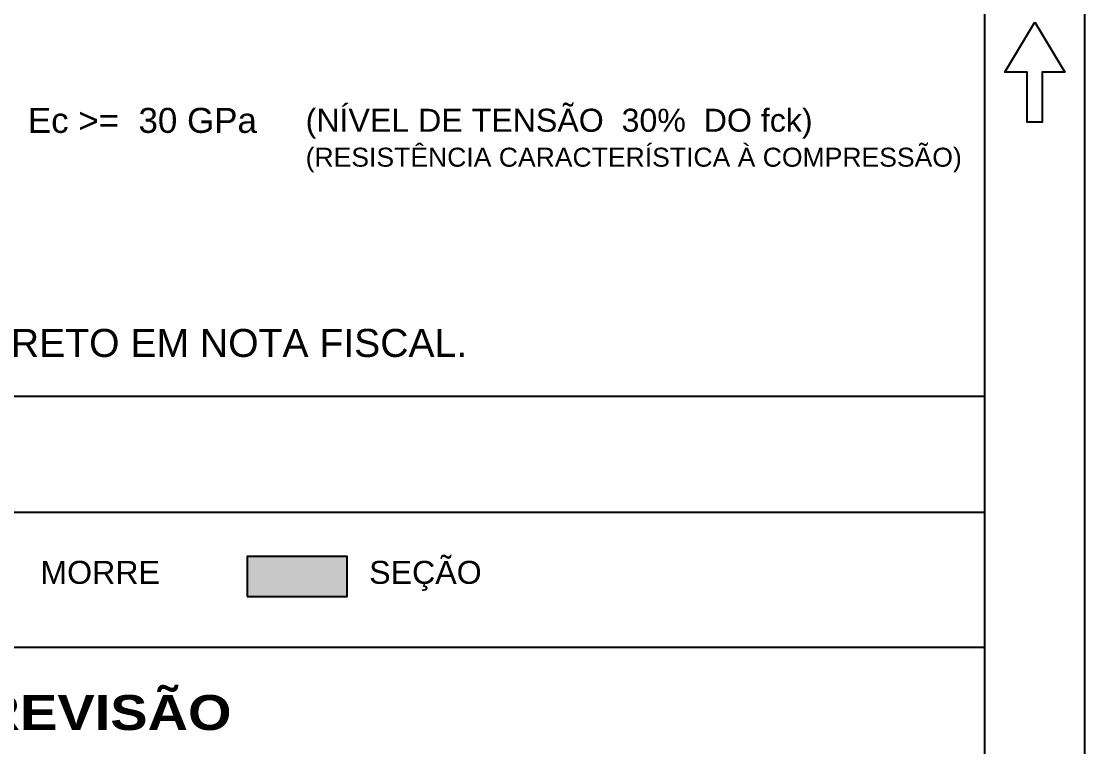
# Model space of a CAD drawing. Extents: x 0 to 7795, y 0 to 4205.
# Drawn here: x 7263 to 7795, y 1116 to 1479 of the extents above; entities that cross this region are included whole.
import ezdxf

# ---------------------------------------------------------------- set-up
doc = ezdxf.new("R2010")
doc.units = 0
doc.header["$MEASUREMENT"] = 0
for name, color, linetype in [('MTH-179', 1, 'CONTINUOUS'), ('MTH-18', 1, 'CONTINUOUS'), ('MTH-226', 6, 'CONTINUOUS'), ('MTH-LINHA-SEÇÃO', 16, 'CONTINUOUS'), ('MTH-MARGEM', 5, 'CONTINUOUS'), ('MTH-SOMBRA21', 150, 'CONTINUOUS'), ('MTH-TXT-NEGRITO', 5, 'CONTINUOUS'), ('MTH-TXT-NOTAS', 3, 'CONTINUOUS')]:
    doc.layers.add(name, color=color, linetype=linetype)
doc.styles.add('TQS_ARIAL', font='arial.ttf')
doc.styles.add('TQS_ARIAL_BLACK', font='ariblk.ttf')

msp = doc.modelspace()

# ---------------------------------------------------------------- linework, layer by layer
at = {"layer": 'MTH-179', "linetype": 'Continuous'}
msp.add_line((7795.004008, -0.002219), (7795.004008, 4204.998269), dxfattribs=at)
msp.add_lwpolyline([(7770.004008, 1478.747781), (7785.004008, 1453.747781), (7773.754008, 1453.747781), (7773.754008, 1428.747781), (7766.254008, 1428.747781), (7766.254008, 1453.747781), (7755.004008, 1453.747781), (7770.004008, 1478.747781)], dxfattribs=at)
at = {"layer": 'MTH-18', "linetype": 'Continuous'}
msp.add_line((6870.004113, 1233.542811), (7745.004012, 1233.542811), dxfattribs=at)
at = {"layer": 'MTH-226', "linetype": 'Continuous'}
for p, q in [((6870.004113, 1291.542811), (7745.004012, 1291.542811)), ((6870.004003, 1166.06626), (7745.004003, 1166.06626)), ((6870.004008, 1166.06626), (7745.004008, 1166.06626))]:
    msp.add_line(p, q, dxfattribs=at)
at = {"layer": 'MTH-LINHA-SEÇÃO', "linetype": 'Continuous'}
msp.add_lwpolyline([(7376.113431, 1191.381538), (7426.113431, 1191.381538), (7426.113431, 1211.382026), (7376.113431, 1211.382026), (7376.113431, 1191.381538)], dxfattribs=at)
at = {"layer": 'MTH-MARGEM', "linetype": 'Continuous'}
msp.add_line((7745.004008, 49.997735), (7745.004008, 4154.998269), dxfattribs=at)
at = {"layer": 'MTH-SOMBRA21', "linetype": 'Continuous'}
for points in [[(7376.113431, 1191.381538), (7426.113431, 1191.381538), (7426.113431, 1211.382026)], [(7376.113431, 1191.381538), (7426.113431, 1211.382026), (7376.113431, 1211.382026)], [(7376.113431, 1191.381538), (7376.113431, 1211.382026), (7376.113431, 1191.381538)]]:
    msp.add_solid(points, dxfattribs=at)

# ---------------------------------------------------------------- texts
at = {"layer": 'MTH-TXT-NEGRITO', "linetype": 'Continuous', "style": 'TQS_ARIAL_BLACK'}
msp.add_text('REVISÃO', height=17.5, dxfattribs=at).set_placement((7242.423539, 1124.56626))
at = {"layer": 'MTH-TXT-NOTAS', "linetype": 'Continuous', "style": 'TQS_ARIAL'}
for s, height, p in [('Ec >=  30 GPa', 12.5, (7266.528861, 1423.369639)), ('(NÍVEL DE TENSÃO  30%  DO fck)', 11.5, (7405.425794, 1423.94471)), ('(RESISTÊNCIA CARACTERÍSTICA À COMPRESSÃO)', 9.5, (7405.425794, 1406.44471)), ('- CONSTAR ESPECIFICAÇÃO DO CONCRETO EM NOTA FISCAL.', 14, (6888.6254, 1311.2565)), ('MORRE', 11.500002, (7272.781399, 1197.710151)), ('SEÇÃO', 11.500002, (7437.216946, 1197.710151))]:
    msp.add_text(s, height=height, dxfattribs=at).set_placement(p)

doc.saveas('drawing.dxf')
